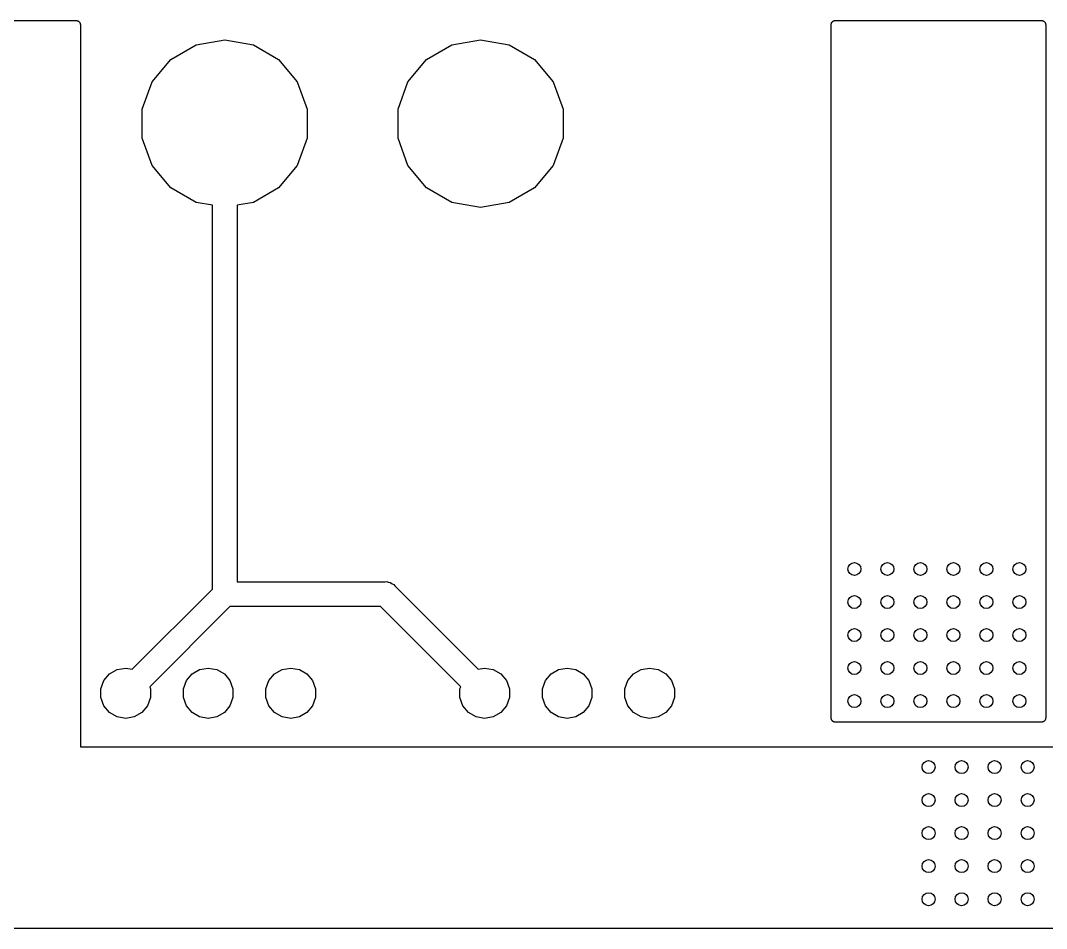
# Model space of a CAD drawing. Extents: x 40 to 164, y -163 to -60.
# Drawn here: x 96.2 to 127.79, y -87.63 to -59.69 of the extents above; entities that cross this region are included whole.
import ezdxf

# ---------------------------------------------------------------- set-up
doc = ezdxf.new("R2010")
doc.units = 0
doc.header["$MEASUREMENT"] = 0
doc.layers.add('BLACK', color=7, linetype='CONTINUOUS')

msp = doc.modelspace()

# ---------------------------------------------------------------- linework, layer by layer
at = {"layer": 'BLACK', "linetype": 'CONTINUOUS'}
for p, q in [((91.313, -59.69), (97.917, -59.69)), ((97.917, -59.69), (97.9279, -59.6919)), ((121.274, -59.6919), (121.285, -59.69)), ((121.285, -59.69), (127.635, -59.69)), ((127.635, -59.69), (127.646, -59.6919)), ((97.9279, -59.6919), (97.9391, -59.6919)), ((97.9391, -59.6919), (97.9495, -59.6957)), ((97.9495, -59.6957), (97.9604, -59.6977)), ((97.9604, -59.6977), (97.9701, -59.7032)), ((97.9701, -59.7032), (97.9805, -59.707)), ((97.9805, -59.707), (97.989, -59.7142)), ((97.989, -59.7142), (97.9986, -59.7197)), ((97.9986, -59.7197), (98.0058, -59.7282)), ((98.0058, -59.7282), (98.0143, -59.7354)), ((98.0143, -59.7354), (98.0198, -59.745)), ((98.0198, -59.745), (98.027, -59.7535)), ((98.027, -59.7535), (98.0308, -59.7639)), ((98.0308, -59.7639), (98.0363, -59.7736)), ((98.0363, -59.7736), (98.0383, -59.7845)), ((98.0383, -59.7845), (98.0421, -59.7949)), ((98.0421, -59.7949), (98.0421, -59.8061)), ((98.0421, -59.8061), (98.044, -59.817)), ((98.044, -59.817), (98.044, -82.0295)), ((121.158, -59.817), (121.16, -59.8061)), ((121.158, -81.153), (121.158, -59.817)), ((121.16, -59.7949), (121.164, -59.7845)), ((121.16, -59.8061), (121.16, -59.7949)), ((121.164, -59.7845), (121.166, -59.7736)), ((121.166, -59.7736), (121.171, -59.7639)), ((121.171, -59.7639), (121.175, -59.7535)), ((121.175, -59.7535), (121.182, -59.745)), ((121.182, -59.745), (121.188, -59.7354)), ((121.188, -59.7354), (121.196, -59.7282)), ((121.196, -59.7282), (121.203, -59.7197)), ((121.203, -59.7197), (121.213, -59.7142)), ((121.213, -59.7142), (121.221, -59.707)), ((121.221, -59.707), (121.232, -59.7032)), ((121.232, -59.7032), (121.242, -59.6977)), ((121.242, -59.6977), (121.253, -59.6957)), ((121.253, -59.6957), (121.263, -59.6919)), ((121.263, -59.6919), (121.274, -59.6919)), ((127.646, -59.6919), (127.657, -59.6919)), ((127.657, -59.6919), (127.667, -59.6957)), ((127.667, -59.6957), (127.678, -59.6977)), ((127.678, -59.6977), (127.688, -59.7032)), ((127.688, -59.7032), (127.698, -59.707)), ((127.698, -59.707), (127.707, -59.7142)), ((127.707, -59.7142), (127.717, -59.7197)), ((127.717, -59.7197), (127.724, -59.7282)), ((127.724, -59.7282), (127.732, -59.7354)), ((127.732, -59.7354), (127.738, -59.745)), ((127.738, -59.745), (127.745, -59.7535)), ((127.745, -59.7535), (127.749, -59.7639)), ((127.749, -59.7639), (127.754, -59.7736)), ((127.754, -59.7736), (127.756, -59.7845)), ((127.756, -59.7845), (127.76, -59.7949)), ((127.76, -59.7949), (127.76, -59.8061)), ((127.76, -59.8061), (127.762, -59.817)), ((127.762, -59.817), (127.762, -81.153)), ((101.607, -60.4414), (102.489, -60.2858)), ((102.489, -60.2858), (103.371, -60.4414)), ((109.481, -60.4414), (110.363, -60.2858)), ((110.363, -60.2858), (111.245, -60.4414)), ((100.831, -60.8892), (101.607, -60.4414)), ((103.371, -60.4414), (104.147, -60.8892)), ((108.705, -60.8892), (109.481, -60.4414)), ((111.245, -60.4414), (112.021, -60.8892)), ((100.255, -61.5754), (100.831, -60.8892)), ((104.147, -60.8892), (104.723, -61.5754)), ((108.129, -61.5754), (108.705, -60.8892)), ((112.021, -60.8892), (112.597, -61.5754)), ((99.949, -62.4171), (100.255, -61.5754)), ((104.723, -61.5754), (105.029, -62.4171)), ((107.823, -62.4171), (108.129, -61.5754)), ((112.597, -61.5754), (112.903, -62.4171)), ((99.949, -63.3129), (99.949, -62.4171)), ((105.029, -62.4171), (105.029, -63.3129)), ((107.823, -63.3129), (107.823, -62.4171)), ((112.903, -62.4171), (112.903, -63.3129)), ((100.255, -64.1546), (99.949, -63.3129)), ((105.029, -63.3129), (104.723, -64.1546)), ((108.129, -64.1546), (107.823, -63.3129)), ((112.903, -63.3129), (112.597, -64.1546)), ((100.831, -64.8408), (100.255, -64.1546)), ((104.723, -64.1546), (104.147, -64.8408)), ((108.705, -64.8408), (108.129, -64.1546)), ((112.597, -64.1546), (112.021, -64.8408)), ((101.607, -65.2886), (100.831, -64.8408)), ((104.147, -64.8408), (103.371, -65.2886)), ((109.481, -65.2886), (108.705, -64.8408)), ((112.021, -64.8408), (111.245, -65.2886)), ((102.108, -65.377), (101.607, -65.2886)), ((103.371, -65.2886), (102.87, -65.377)), ((110.363, -65.4442), (109.481, -65.2886)), ((111.245, -65.2886), (110.363, -65.4442)), ((102.108, -77.1852), (102.108, -65.377)), ((102.87, -65.377), (102.87, -76.962)), ((102.87, -76.962), (107.425, -76.962)), ((107.425, -76.962), (107.476, -76.9576)), ((107.476, -76.9576), (107.525, -76.9707)), ((107.525, -76.9707), (107.574, -76.9795)), ((107.574, -76.9795), (107.589, -76.988)), ((107.589, -76.988), (107.605, -76.9924)), ((107.605, -76.9924), (107.647, -77.0214)), ((107.647, -77.0214), (107.691, -77.0466)), ((107.691, -77.0466), (107.723, -77.0854)), ((99.6407, -79.6525), (102.108, -77.1852)), ((107.723, -77.0854), (110.29, -79.6525)), ((102.647, -77.724), (100.179, -80.1915)), ((107.284, -77.724), (102.647, -77.724)), ((109.752, -80.1915), (107.284, -77.724)), ((98.7709, -80.0041), (98.9436, -79.7983)), ((98.9436, -79.7983), (99.1764, -79.6639)), ((99.1764, -79.6639), (99.441, -79.6172)), ((99.441, -79.6172), (99.6407, -79.6525)), ((101.311, -80.0041), (101.484, -79.7983)), ((101.484, -79.7983), (101.716, -79.6639)), ((101.716, -79.6639), (101.981, -79.6172)), ((101.981, -79.6172), (102.246, -79.6639)), ((102.246, -79.6639), (102.478, -79.7983)), ((102.478, -79.7983), (102.651, -80.0041)), ((103.851, -80.0041), (104.024, -79.7983)), ((104.024, -79.7983), (104.256, -79.6639)), ((104.256, -79.6639), (104.521, -79.6172)), ((104.521, -79.6172), (104.786, -79.6639)), ((104.786, -79.6639), (105.018, -79.7983)), ((105.018, -79.7983), (105.191, -80.0041)), ((110.29, -79.6525), (110.49, -79.6172)), ((110.49, -79.6172), (110.755, -79.6639)), ((110.755, -79.6639), (110.987, -79.7983)), ((110.987, -79.7983), (111.16, -80.0041)), ((112.36, -80.0041), (112.533, -79.7983)), ((112.533, -79.7983), (112.765, -79.6639)), ((112.765, -79.6639), (113.03, -79.6172)), ((113.03, -79.6172), (113.295, -79.6639)), ((113.295, -79.6639), (113.527, -79.7983)), ((113.527, -79.7983), (113.7, -80.0041)), ((114.9, -80.0041), (115.073, -79.7983)), ((115.073, -79.7983), (115.305, -79.6639)), ((115.305, -79.6639), (115.57, -79.6172)), ((115.57, -79.6172), (115.835, -79.6639)), ((115.835, -79.6639), (116.067, -79.7983)), ((116.067, -79.7983), (116.24, -80.0041)), ((98.679, -80.2566), (98.7709, -80.0041)), ((100.179, -80.1915), (100.203, -80.2566)), ((101.219, -80.2566), (101.311, -80.0041)), ((102.651, -80.0041), (102.743, -80.2566)), ((103.759, -80.2566), (103.851, -80.0041)), ((105.191, -80.0041), (105.283, -80.2566)), ((109.728, -80.2566), (109.752, -80.1915)), ((111.16, -80.0041), (111.252, -80.2566)), ((112.268, -80.2566), (112.36, -80.0041)), ((113.7, -80.0041), (113.792, -80.2566)), ((114.808, -80.2566), (114.9, -80.0041)), ((116.24, -80.0041), (116.332, -80.2566)), ((98.679, -80.5254), (98.679, -80.2566)), ((98.7709, -80.7779), (98.679, -80.5254)), ((100.203, -80.5254), (100.111, -80.7779)), ((100.203, -80.2566), (100.203, -80.5254)), ((101.219, -80.5254), (101.219, -80.2566)), ((101.311, -80.7779), (101.219, -80.5254)), ((102.743, -80.5254), (102.651, -80.7779)), ((102.743, -80.2566), (102.743, -80.5254)), ((103.759, -80.5254), (103.759, -80.2566)), ((103.851, -80.7779), (103.759, -80.5254)), ((105.283, -80.5254), (105.191, -80.7779)), ((105.283, -80.2566), (105.283, -80.5254)), ((109.728, -80.5254), (109.728, -80.2566)), ((109.82, -80.7779), (109.728, -80.5254)), ((111.252, -80.5254), (111.16, -80.7779)), ((111.252, -80.2566), (111.252, -80.5254)), ((112.268, -80.5254), (112.268, -80.2566)), ((112.36, -80.7779), (112.268, -80.5254)), ((113.792, -80.5254), (113.7, -80.7779)), ((113.792, -80.2566), (113.792, -80.5254)), ((114.808, -80.5254), (114.808, -80.2566)), ((114.9, -80.7779), (114.808, -80.5254)), ((116.332, -80.5254), (116.24, -80.7779)), ((116.332, -80.2566), (116.332, -80.5254)), ((98.9436, -80.9837), (98.7709, -80.7779)), ((100.111, -80.7779), (99.9384, -80.9837)), ((101.484, -80.9837), (101.311, -80.7779)), ((102.651, -80.7779), (102.478, -80.9837)), ((104.024, -80.9837), (103.851, -80.7779)), ((105.191, -80.7779), (105.018, -80.9837)), ((109.993, -80.9837), (109.82, -80.7779)), ((111.16, -80.7779), (110.987, -80.9837)), ((112.533, -80.9837), (112.36, -80.7779)), ((113.7, -80.7779), (113.527, -80.9837)), ((115.073, -80.9837), (114.9, -80.7779)), ((116.24, -80.7779), (116.067, -80.9837)), ((99.1764, -81.1181), (98.9436, -80.9837)), ((99.441, -81.1648), (99.1764, -81.1181)), ((99.7056, -81.1181), (99.441, -81.1648)), ((99.9384, -80.9837), (99.7056, -81.1181)), ((101.716, -81.1181), (101.484, -80.9837)), ((101.981, -81.1648), (101.716, -81.1181)), ((102.246, -81.1181), (101.981, -81.1648)), ((102.478, -80.9837), (102.246, -81.1181)), ((104.256, -81.1181), (104.024, -80.9837)), ((104.521, -81.1648), (104.256, -81.1181)), ((104.786, -81.1181), (104.521, -81.1648)), ((105.018, -80.9837), (104.786, -81.1181)), ((110.225, -81.1181), (109.993, -80.9837)), ((110.49, -81.1648), (110.225, -81.1181)), ((110.755, -81.1181), (110.49, -81.1648)), ((110.987, -80.9837), (110.755, -81.1181)), ((112.765, -81.1181), (112.533, -80.9837)), ((113.03, -81.1648), (112.765, -81.1181)), ((113.295, -81.1181), (113.03, -81.1648)), ((113.527, -80.9837), (113.295, -81.1181)), ((115.305, -81.1181), (115.073, -80.9837)), ((115.57, -81.1648), (115.305, -81.1181)), ((115.835, -81.1181), (115.57, -81.1648)), ((116.067, -80.9837), (115.835, -81.1181)), ((121.16, -81.1639), (121.158, -81.153)), ((121.16, -81.1751), (121.16, -81.1639)), ((127.762, -81.153), (127.76, -81.1639)), ((127.76, -81.1639), (127.76, -81.1751)), ((121.164, -81.1855), (121.16, -81.1751)), ((121.166, -81.1964), (121.164, -81.1855)), ((121.171, -81.2061), (121.166, -81.1964)), ((121.175, -81.2165), (121.171, -81.2061)), ((121.182, -81.225), (121.175, -81.2165)), ((121.188, -81.2346), (121.182, -81.225)), ((121.196, -81.2418), (121.188, -81.2346)), ((121.203, -81.2503), (121.196, -81.2418)), ((121.213, -81.2558), (121.203, -81.2503)), ((121.221, -81.263), (121.213, -81.2558)), ((121.232, -81.2668), (121.221, -81.263)), ((121.242, -81.2723), (121.232, -81.2668)), ((121.253, -81.2743), (121.242, -81.2723)), ((121.263, -81.2781), (121.253, -81.2743)), ((121.274, -81.2781), (121.263, -81.2781)), ((121.285, -81.28), (121.274, -81.2781)), ((127.635, -81.28), (121.285, -81.28)), ((127.646, -81.2781), (127.635, -81.28)), ((127.657, -81.2781), (127.646, -81.2781)), ((127.667, -81.2743), (127.657, -81.2781)), ((127.678, -81.2723), (127.667, -81.2743)), ((127.688, -81.2668), (127.678, -81.2723)), ((127.698, -81.263), (127.688, -81.2668)), ((127.707, -81.2558), (127.698, -81.263)), ((127.717, -81.2503), (127.707, -81.2558)), ((127.724, -81.2418), (127.717, -81.2503)), ((127.732, -81.2346), (127.724, -81.2418)), ((127.738, -81.225), (127.732, -81.2346)), ((127.745, -81.2165), (127.738, -81.225)), ((127.749, -81.2061), (127.745, -81.2165)), ((127.754, -81.1964), (127.749, -81.2061)), ((127.756, -81.1855), (127.754, -81.1964)), ((127.76, -81.1751), (127.756, -81.1855)), ((98.044, -82.0295), (98.0461, -82.0399)), ((98.0461, -82.0399), (98.0565, -82.042)), ((98.0565, -82.042), (139.7, -82.042)), ((158.067, -87.63), (45.8486, -87.63))]:
    msp.add_line(p, q, dxfattribs=at)
at = {"layer": 'BLACK'}
for centre in [(121.872, -76.5683), (122.888, -76.5683), (123.904, -76.5683), (124.92, -76.5683), (125.936, -76.5683), (126.952, -76.5683), (121.872, -77.5843), (122.888, -77.5843), (123.904, -77.5843), (124.92, -77.5843), (125.936, -77.5843), (126.952, -77.5843), (121.872, -78.6003), (122.888, -78.6003), (123.904, -78.6003), (124.92, -78.6003), (125.936, -78.6003), (126.952, -78.6003), (121.872, -79.6163), (122.888, -79.6163), (123.904, -79.6163), (124.92, -79.6163), (125.936, -79.6163), (126.952, -79.6163), (121.872, -80.6323), (122.888, -80.6323), (123.904, -80.6323), (124.92, -80.6323), (125.936, -80.6323), (126.952, -80.6323), (124.158, -82.6643), (125.174, -82.6643), (126.19, -82.6643), (127.206, -82.6643), (124.158, -83.6803), (125.174, -83.6803), (126.19, -83.6803), (127.206, -83.6803), (124.158, -84.6963), (125.174, -84.6963), (126.19, -84.6963), (127.206, -84.6963), (124.158, -85.7123), (125.174, -85.7123), (126.19, -85.7123), (127.206, -85.7123), (124.158, -86.7283), (125.174, -86.7283), (126.19, -86.7283), (127.206, -86.7283)]:
    msp.add_circle(centre, 0.2, dxfattribs=at)

doc.saveas('drawing.dxf')
